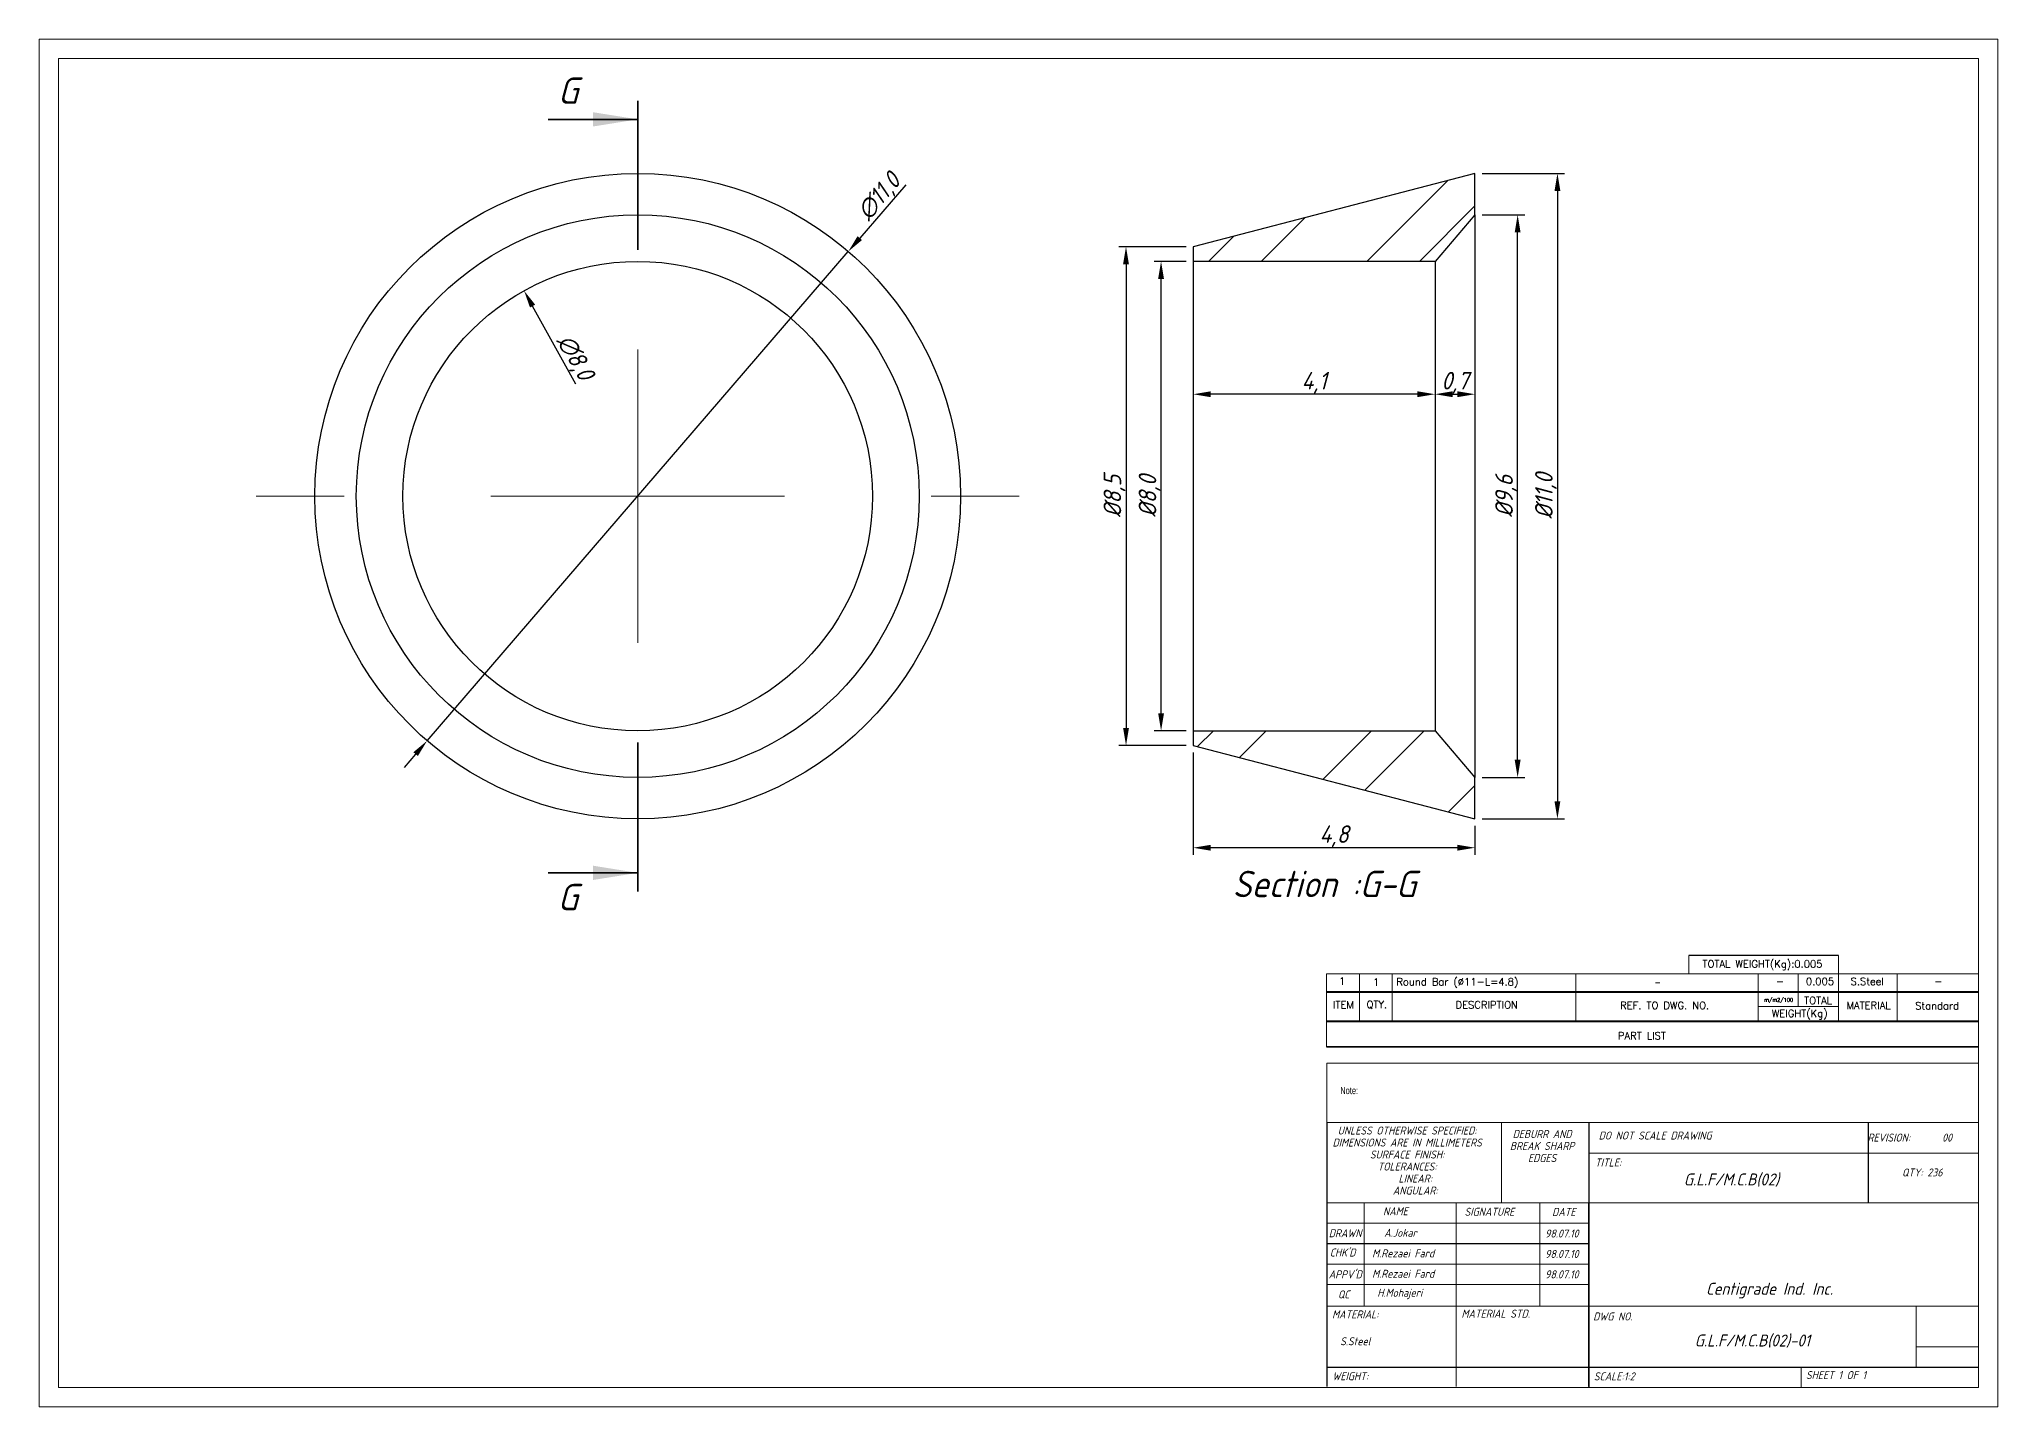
# Model space of a CAD drawing. Header units: millimetres. Extents: x 1113 to 2235, y 538 to 831.
# Drawn here: x 2199.93 to 2233.29, y 600.47 to 623.78 of the extents above; entities that cross this region are included whole.
import ezdxf
from ezdxf.enums import TextEntityAlignment as Align

# ---------------------------------------------------------------- set-up
doc = ezdxf.new("R2010")
doc.units = ezdxf.units.MM
doc.linetypes.add('PHANTOM', pattern=[12.7, 6.35, -1.27, 1.27, -1.27, 1.27, -1.27])
doc.linetypes.add('SLD-Solid', pattern=[0])
doc.layers.add('title', color=7, linetype='Continuous', lineweight=15)
doc.styles.add('GENISO', font='geniso.shx', dxfattribs={"oblique": 15})
doc.styles.add('SLDTEXTSTYLE0', font='TXT', dxfattribs={"width": 0.75})
doc.styles.add('TITLE', font='romans.shx', dxfattribs={"height": 2.5})
doc.dimstyles.new('Scale', dxfattribs={"dimscale": 0.12, "dimtxt": 2.5, "dimasz": 2.5, "dimexe": 1, "dimexo": 1, "dimgap": 0.2, "dimtad": 1, "dimdec": 1, "dimzin": 0, "dimtxsty": 'GENISO', "dimcen": 2.5, "dimclrd": 1, "dimclre": 1, "dimclrt": 7, "dimadec": 0, "dimazin": 0, "dimtfac": 1, "dimtdec": 1, "dimtmove": 0, "dimatfit": 3, "dimfxl": 1, "dimtzin": 0, "dimlwd": -1, "dimlwe": -1, "dimarcsym": 0})
pattern_1 = [(45, (2146.3144, 592.2616), (-1.34704, 1.34704), []), (45, (2147.2124, 592.2616), (-1.34704, 1.34704), [])]

# ---------------------------------------------------------------- blocks, each defined once
blk = doc.blocks.new('SW_CENTERMARKSYMBOL_3')
at = {"color": 0, "linetype": 'Continuous', "lineweight": 0}
for p, q in [((0, 25), (0, 32.5)), ((0, 0), (0, 12.5)), ((-25, 0), (-32.5, 0)), ((0, 0), (-12.5, 0)), ((0, 0), (0, -12.5)), ((0, 0), (12.5, 0)), ((25, 0), (32.5, 0)), ((0, -25), (0, -32.5))]:
    blk.add_line(p, q, dxfattribs=at)
blk = doc.blocks.new('*D118')
at = {"color": 1, "transparency": 16777216}
for p, q in [((2214.686, 621.299), (2213.904, 620.39)), ((2206.534, 611.824), (2213.708, 620.162)), ((2206.338, 611.596), (2206.143, 611.369))]:
    blk.add_line(p, q, dxfattribs=at)
for points in [[(2213.866, 620.422), (2213.942, 620.357), (2213.708, 620.162)], [(2206.3, 611.629), (2206.376, 611.564), (2206.534, 611.824)]]:
    blk.add_solid(points, dxfattribs=at)
at = {"layer": 'Defpoints', "color": 0, "transparency": 16777216}
for p in [(2213.708, 620.162), (2206.534, 611.824)]:
    blk.add_point(p, dxfattribs=at)
at = {"color": 7, "transparency": 16777216, "insert": (2214.244, 621.086), "char_height": 0.3, "attachment_point": 5, "rotation": 49.2913, "style": 'GENISO'}
blk.add_mtext('∅11,0', dxfattribs=at)
blk = doc.blocks.new('*D119')
at = {"color": 1, "transparency": 16777216}
blk.add_line((2209.067, 617.898), (2208.33, 619.23), dxfattribs=at)
blk.add_solid([(2208.374, 619.255), (2208.286, 619.206), (2208.185, 619.493)], dxfattribs=at)
at = {"layer": 'Defpoints', "color": 0, "transparency": 16777216}
for p in [(2208.185, 619.493), (2212.057, 612.493)]:
    blk.add_point(p, dxfattribs=at)
at = {"color": 7, "transparency": 16777216, "insert": (2209.043, 618.348), "char_height": 0.3, "attachment_point": 5, "rotation": 298.953, "style": 'GENISO'}
blk.add_mtext('∅8,0', dxfattribs=at)
blk = doc.blocks.new('*D120')
at = {"color": 1, "transparency": 16777216}
for p, q in [((2219.583, 618.132), (2219.583, 617.609)), ((2223.704, 618.132), (2223.704, 617.609)), ((2223.404, 617.729), (2219.883, 617.729))]:
    blk.add_line(p, q, dxfattribs=at)
for points in [[(2219.883, 617.779), (2219.883, 617.679), (2219.583, 617.729)], [(2223.404, 617.779), (2223.404, 617.679), (2223.704, 617.729)]]:
    blk.add_solid(points, dxfattribs=at)
at = {"layer": 'Defpoints', "color": 0, "transparency": 16777216}
for p in [(2219.583, 618.252), (2223.704, 618.252), (2219.583, 617.729)]:
    blk.add_point(p, dxfattribs=at)
at = {"color": 7, "transparency": 16777216, "insert": (2221.643, 617.925), "char_height": 0.3, "attachment_point": 5, "style": 'GENISO'}
blk.add_mtext('4,1', dxfattribs=at)
blk = doc.blocks.new('*D121')
at = {"color": 1, "transparency": 16777216}
for p, q in [((2223.704, 618.332), (2223.704, 617.609)), ((2224.383, 618.332), (2224.383, 617.609)), ((2224.004, 617.729), (2224.083, 617.729))]:
    blk.add_line(p, q, dxfattribs=at)
for points in [[(2224.004, 617.779), (2224.004, 617.679), (2223.704, 617.729)], [(2224.083, 617.779), (2224.083, 617.679), (2224.383, 617.729)]]:
    blk.add_solid(points, dxfattribs=at)
at = {"layer": 'Defpoints', "color": 0, "transparency": 16777216}
for p in [(2223.704, 618.452), (2224.383, 618.452), (2224.383, 617.729)]:
    blk.add_point(p, dxfattribs=at)
at = {"color": 7, "transparency": 16777216, "insert": (2224.043, 617.925), "char_height": 0.3, "attachment_point": 5, "style": 'GENISO'}
blk.add_mtext('0,7', dxfattribs=at)
blk = doc.blocks.new('*D122')
at = {"color": 1, "transparency": 16777216}
for p, q in [((2224.503, 620.787), (2225.23, 620.787)), ((2225.11, 611.499), (2225.11, 620.487)), ((2224.503, 611.199), (2225.23, 611.199))]:
    blk.add_line(p, q, dxfattribs=at)
for points in [[(2225.06, 620.487), (2225.16, 620.487), (2225.11, 620.787)], [(2225.06, 611.499), (2225.16, 611.499), (2225.11, 611.199)]]:
    blk.add_solid(points, dxfattribs=at)
at = {"layer": 'Defpoints', "color": 0, "transparency": 16777216}
for p in [(2224.383, 620.787), (2225.11, 620.787), (2224.383, 611.199)]:
    blk.add_point(p, dxfattribs=at)
at = {"color": 7, "transparency": 16777216, "insert": (2224.914, 615.993), "char_height": 0.3, "attachment_point": 5, "rotation": 90, "style": 'GENISO'}
blk.add_mtext('%%C9,6', dxfattribs=at)
blk = doc.blocks.new('*D123')
at = {"color": 1, "transparency": 16777216}
for p, q in [((2224.503, 621.493), (2225.908, 621.493)), ((2225.788, 621.193), (2225.788, 610.793)), ((2224.503, 610.493), (2225.908, 610.493))]:
    blk.add_line(p, q, dxfattribs=at)
for points in [[(2225.738, 621.193), (2225.838, 621.193), (2225.788, 621.493)], [(2225.738, 610.793), (2225.838, 610.793), (2225.788, 610.493)]]:
    blk.add_solid(points, dxfattribs=at)
at = {"layer": 'Defpoints', "color": 0, "transparency": 16777216}
for p in [(2224.383, 621.493), (2224.383, 610.493), (2225.788, 610.493)]:
    blk.add_point(p, dxfattribs=at)
at = {"color": 7, "transparency": 16777216, "insert": (2225.592, 615.993), "char_height": 0.3, "attachment_point": 5, "rotation": 90, "style": 'GENISO'}
blk.add_mtext('%%C11,0', dxfattribs=at)
blk = doc.blocks.new('*D124')
at = {"color": 1, "transparency": 16777216}
for p, q in [((2219.463, 620.243), (2218.319, 620.243)), ((2218.439, 619.943), (2218.439, 612.043)), ((2219.463, 611.743), (2218.319, 611.743))]:
    blk.add_line(p, q, dxfattribs=at)
for points in [[(2218.389, 619.943), (2218.489, 619.943), (2218.439, 620.243)], [(2218.389, 612.043), (2218.489, 612.043), (2218.439, 611.743)]]:
    blk.add_solid(points, dxfattribs=at)
at = {"layer": 'Defpoints', "color": 0, "transparency": 16777216}
for p in [(2219.583, 620.243), (2218.439, 611.743), (2219.583, 611.743)]:
    blk.add_point(p, dxfattribs=at)
at = {"color": 7, "transparency": 16777216, "insert": (2218.242, 615.993), "char_height": 0.3, "attachment_point": 5, "rotation": 90, "style": 'GENISO'}
blk.add_mtext('%%C8,5', dxfattribs=at)
blk = doc.blocks.new('*D125')
at = {"color": 1, "transparency": 16777216}
for p, q in [((2219.463, 619.993), (2218.916, 619.993)), ((2219.036, 612.293), (2219.036, 619.693)), ((2219.463, 611.993), (2218.916, 611.993))]:
    blk.add_line(p, q, dxfattribs=at)
for points in [[(2218.986, 619.693), (2219.086, 619.693), (2219.036, 619.993)], [(2218.986, 612.293), (2219.086, 612.293), (2219.036, 611.993)]]:
    blk.add_solid(points, dxfattribs=at)
at = {"layer": 'Defpoints', "color": 0, "transparency": 16777216}
for p in [(2219.036, 619.993), (2219.583, 619.993), (2219.583, 611.993)]:
    blk.add_point(p, dxfattribs=at)
at = {"color": 7, "transparency": 16777216, "insert": (2218.84, 615.993), "char_height": 0.3, "attachment_point": 5, "rotation": 90, "style": 'GENISO'}
blk.add_mtext('%%C8,0', dxfattribs=at)
blk = doc.blocks.new('*D117')
at = {"color": 1, "transparency": 16777216}
for p, q in [((2219.583, 611.623), (2219.583, 609.881)), ((2224.383, 610.373), (2224.383, 609.881)), ((2224.083, 610.001), (2219.883, 610.001))]:
    blk.add_line(p, q, dxfattribs=at)
for points in [[(2219.883, 610.051), (2219.883, 609.951), (2219.583, 610.001)], [(2224.083, 610.051), (2224.083, 609.951), (2224.383, 610.001)]]:
    blk.add_solid(points, dxfattribs=at)
at = {"layer": 'Defpoints', "color": 0, "transparency": 16777216}
for p in [(2219.583, 611.743), (2224.383, 610.493), (2219.583, 610.001)]:
    blk.add_point(p, dxfattribs=at)
at = {"color": 7, "transparency": 16777216, "insert": (2221.983, 610.198), "char_height": 0.3, "attachment_point": 5, "style": 'GENISO'}
blk.add_mtext('4,8', dxfattribs=at)

msp = doc.modelspace()

# ---------------------------------------------------------------- hatches: boundary and pattern name
at = {"linetype": 'Continuous', "lineweight": 18}
h = msp.add_hatch(dxfattribs=at)
h.set_pattern_fill('ANSI32', color=256, scale=0.2, style=0)
h.set_pattern_definition(pattern_1)
h.paths.add_polyline_path([(2224.3826535, 621.4929324), (2219.5826535, 620.2429324), (2219.5826535, 619.9929324), (2223.7042826, 619.9929324), (2224.3826535, 620.7865092)], flags=0)
h = msp.add_hatch(dxfattribs=at)
h.set_pattern_fill('ANSI32', color=256, scale=0.2, style=0)
h.set_pattern_definition(pattern_1)
h.paths.add_polyline_path([(2223.7042826, 611.9929324), (2219.5826535, 611.9929324), (2219.5826535, 611.7429324), (2224.3826535, 610.4929324), (2224.3826535, 611.1993557)], flags=0)

# ---------------------------------------------------------------- linework, layer by layer
at = {"linetype": 'PHANTOM', "lineweight": 35}
for p, q in [((2210.1210286, 620.1904324), (2210.1210286, 622.7304324)), ((2210.1210286, 609.2554324), (2210.1210286, 611.7967024))]:
    msp.add_line(p, q, dxfattribs=at)
at = {"linetype": 'Continuous', "lineweight": 35}
for p, q in [((2208.5970286, 622.4129324), (2210.1210286, 622.4129324)), ((2208.5970286, 609.5729324), (2210.1210286, 609.5729324))]:
    msp.add_line(p, q, dxfattribs=at)
at = {"linetype": 'Continuous', "lineweight": 25}
for p, q in [((2224.3826535, 621.4929324), (2219.5826535, 620.2429327)), ((2224.3826535, 620.7865093), (2224.3826535, 621.4929324)), ((2224.3826535, 620.7865093), (2223.7042826, 619.9929326)), ((2224.3826535, 620.7865093), (2224.3826535, 611.1993555)), ((2219.5826535, 620.2429327), (2219.5826535, 619.9929326)), ((2223.7042826, 619.9929326), (2219.5826535, 619.9929326)), ((2219.5826535, 619.9929326), (2219.5826535, 611.9929323)), ((2223.7042826, 619.9929326), (2223.7042826, 611.9929323)), ((2219.5826535, 611.9929323), (2223.7042826, 611.9929323)), ((2219.5826535, 611.9929323), (2219.5826535, 611.7429322)), ((2223.7042826, 611.9929323), (2224.3826535, 611.1993555)), ((2219.5826535, 611.7429322), (2224.3826535, 610.4929325)), ((2224.3826535, 610.4929325), (2224.3826535, 611.1993555))]:
    msp.add_line(p, q, dxfattribs=at)
for p, q in [((2230.5767108, 608.1652272), (2228.0235866, 608.1652272)), ((2221.8574673, 605.3186125), (2221.8574673, 600.8209137)), ((2226.3224556, 605.3186125), (2226.3224556, 600.8004696)), ((2231.0892008, 603.9488588), (2231.0892008, 605.3186125)), ((2226.3224556, 600.8209137), (2226.3224556, 603.9488588)), ((2226.3224556, 603.2537599), (2221.8574673, 603.2537599)), ((2221.8574673, 601.1480191), (2232.9626946, 601.1480191))]:
    msp.add_line(p, q)
at = {"linetype": 'SLD-Solid', "lineweight": 15}
for p, q in [((2221.8574673, 606.3283055), (2232.9626946, 606.3283055)), ((2221.8574673, 606.3283055), (2221.8574673, 605.3186125)), ((2221.8574673, 605.3186125), (2232.9626946, 605.3186125)), ((2224.8341262, 605.3186125), (2224.8341262, 603.9488588)), ((2232.9626946, 604.7972883), (2226.3224556, 604.7972883)), ((2232.9626946, 603.9488588), (2221.8574673, 603.9488588)), ((2222.4953228, 603.9488588), (2222.4953228, 602.1906674)), ((2224.0646887, 603.9488588), (2224.0646887, 600.8209137)), ((2225.4882491, 603.9488588), (2225.4882491, 602.1906674)), ((2226.3224556, 603.6013093), (2221.8574673, 603.6013093)), ((2226.3224556, 602.9062104), (2221.8574673, 602.9062104)), ((2226.3224556, 602.558661), (2221.8574673, 602.558661)), ((2222.7079413, 602.1906674), (2221.8574673, 602.1906674)), ((2222.7079413, 602.1906674), (2232.9626946, 602.1906674)), ((2231.8996022, 601.1480191), (2231.8996022, 602.1906674)), ((2232.9626946, 601.4955685), (2231.8996022, 601.4955685)), ((2229.9369699, 600.8004696), (2229.9369699, 601.1480191))]:
    msp.add_line(p, q, dxfattribs=at)
for points in [[(2199.9250523, 623.7796218), (2233.2898, 623.7796218), (2233.2898, 600.4733642), (2199.9250523, 600.4733642)], [(2200.2521577, 623.4525164), (2232.9626946, 623.4525164), (2232.9626946, 600.8004696), (2200.2521577, 600.8004696)]]:
    msp.add_lwpolyline(points, close=True, dxfattribs=at)
at = {"linetype": 'Continuous', "lineweight": 25}
for radius in [5.5, 4.7935768, 4]:
    msp.add_circle((2210.1210286, 615.9929324), radius, dxfattribs=at)
at = {"linetype": 'Continuous', "lineweight": 35}
for points in [[(2210.1210286, 622.4129324), (2209.3590286, 622.5348524), (2209.3590286, 622.2910124)], [(2210.1210286, 609.5729324), (2209.3590286, 609.6948524), (2209.3590286, 609.4510124)]]:
    msp.add_solid(points, dxfattribs=at)
at = {"layer": 'title'}
for p, q in [((2228.0235866, 607.8537002), (2228.0235866, 608.1652272)), ((2230.5767108, 608.1652272), (2230.5767108, 607.8537002)), ((2230.5767108, 607.941533), (2230.5767108, 607.8537002)), ((2232.9626946, 607.8537002), (2221.853956, 607.8537002)), ((2221.853956, 606.6075924), (2221.853956, 607.8537002)), ((2222.4147045, 607.8537002), (2222.4147045, 607.0437301)), ((2222.975453, 607.8537002), (2222.975453, 607.0437301)), ((2226.1020267, 607.8537002), (2226.1020267, 607.0437301)), ((2229.2059922, 607.8537002), (2229.2059922, 607.0437301)), ((2229.8913515, 607.8537002), (2229.8913515, 607.2929517)), ((2230.5767108, 607.8537002), (2230.5767108, 607.0437301)), ((2231.5735971, 607.8537002), (2231.5735971, 607.0437301)), ((2229.2059922, 607.2929517), (2230.5767108, 607.2929517)), ((2229.8913515, 607.5421733), (2229.8913515, 607.2929517))]:
    msp.add_line(p, q, dxfattribs=at)
at = {"layer": 'title', "const_width": 0.0311527}
for points in [[(2232.9626946, 607.5421733), (2221.853956, 607.5421733)], [(2232.9626946, 607.0437301), (2221.853956, 607.0437301)], [(2232.9626946, 606.6075924), (2221.853956, 606.6075924)]]:
    msp.add_lwpolyline(points, dxfattribs=at)

# ---------------------------------------------------------------- block references
at = {"linetype": 'Continuous', "lineweight": 0, "xscale": 0.1999999999999999, "yscale": 0.1999999999999999, "zscale": 0.1999999999999999}
msp.add_blockref('SW_CENTERMARKSYMBOL_3', (2210.1210286, 615.9929324), dxfattribs=at)

# ---------------------------------------------------------------- texts
at = {"attachment_point": 5, "style": 'GENISO'}
for s, insert, char_height in [('G', (2208.9335221, 622.902464), 0.45), ('Section :G-G', (2221.8170847, 609.3834692), 0.45), ('G', (2208.9299552, 609.159705), 0.45), ('UNLESS OTHERWISE SPECIFIED:', (2223.2280477, 605.1813208), 0.136293904), ('DIMENSIONS ARE IN MILLIMETERS', (2223.2280477, 604.9768799), 0.136293904), ('BREAK SHARP', (2225.5269416, 604.9177247), 0.136293904), ('DEBURR AND', (2225.5269416, 605.1221655), 0.1362939), ('DO NOT SCALE DRAWING', (2227.4521664, 605.0964257), 0.136293904), ('REVISION:       00', (2231.7896271, 605.0613884), 0.136293904), ('SURFACE FINISH:', (2223.2280477, 604.7724391), 0.136293904), ('TOLERANCES:', (2223.2280477, 604.5679982), 0.136293904), ('EDGES', (2225.5269416, 604.7132838), 0.1362939), ('TITLE:', (2226.6518432, 604.6366748), 0.1362939), ('LINEAR:', (2223.3660453, 604.3635574), 0.1362939), ('G.L.F/M.C.B(02)', (2228.7521972, 604.3377299), 0.204440856), ('\\pi-0.40888,l0.54518,t0.54518;QTY:^I236', (2231.9345184, 604.4670036), 0.136293904), ('ANGULAR:', (2223.3660453, 604.1591165), 0.1362939), ('NAME', (2223.0286877, 603.8058714), 0.1362939), ('SIGNATURE', (2224.6295802, 603.7974547), 0.1362939), ('DATE', (2225.896584, 603.7941856), 0.1362939), ('DRAWN', (2222.1714905, 603.4321171), 0.1362939), ('A.Jokar', (2223.1150097, 603.4390527), 0.1362939), ('98.07.10', (2225.8628175, 603.4262679), 0.1362939), ("CHK'D", (2222.1288467, 603.1031079), 0.1362939), ('M.Rezaei Fard', (2223.1603891, 603.0889388), 0.136293904), ('98.07.10', (2225.8628175, 603.0787185), 0.1362939), ("APPV'D", (2222.1732122, 602.7310881), 0.1362939), ('M.Rezaei Fard', (2223.1603891, 602.7413893), 0.136293904), ('98.07.10', (2225.8628175, 602.731169), 0.1362939), ('Centigrade Ind. Inc.', (2229.3998061, 602.4547001), 0.204440856), ('QC', (2222.14672, 602.389545), 0.1362939), ('H.Mohajeri', (2223.1024463, 602.3965115), 0.1362939), ('MATERIAL:', (2222.3455681, 602.0487361), 0.1362939), ('MATERIAL STD.', (2224.7356342, 602.0605028), 0.136293904), ('DWG NO.', (2226.7312498, 602.0132114), 0.1362939), ('S.Steel', (2222.3455681, 601.5902586), 0.1362939), ('G.L.F/M.C.B(02)-01', (2229.1092456, 601.5937441), 0.204440856), ('WEIGHT:', (2222.2587585, 600.9952828), 0.1362939), ('SCALE:1:2', (2226.7559795, 600.9924074), 0.1362939), ('SHEET 1 OF 1', (2230.5333225, 601.0147613), 0.136293904)]:
    msp.add_mtext(s, dxfattribs=dict(at, insert=insert, char_height=char_height))
at = {"linetype": 'Continuous', "lineweight": 15, "insert": (2222.0890808, 605.9250903), "char_height": 0.12266451, "attachment_point": 1, "style": 'SLDTEXTSTYLE0'}
msp.add_mtext('Note:', dxfattribs=at)
at = {"layer": 'title', "style": 'TITLE'}
for s, height, p in [('TOTAL WEIGHT(Kg):0.005', 0.124610784, (2229.2812236, 608.0116626)), ('1', 0.1246108, (2222.7006303, 607.7113237)), ('-', 0.1246108, (2229.5773773, 607.7234682)), ('0.005', 0.12461078, (2230.2606624, 607.7234682)), ('S.Steel', 0.12461078, (2231.0642674, 607.7234682)), ('-', 0.1246108, (2232.2743606, 607.7234682)), ('ITEM', 0.12461078, (2222.1422738, 607.3245278)), ('QTY.', 0.12461078, (2222.7113213, 607.3245278)), ('DESCRIPTION', 0.124610784, (2224.5831671, 607.3225188)), ('REF. TO DWG. NO.', 0.124610784, (2227.6142593, 607.3145838)), ('m/m2/100', 0.06230539, (2229.5569658, 607.4043687)), ('WEIGHT(Kg)', 0.12461078, (2229.9146217, 607.169865)), ('TOTAL', 0.12461078, (2230.2277202, 607.3980775)), ('MATERIAL', 0.12461078, (2231.0879434, 607.3145838)), ('Standard', 0.12461078, (2232.2549893, 607.3079464)), ('PART LIST', 0.12461078, (2227.2267318, 606.7978111))]:
    msp.add_text(s, height=height, dxfattribs=at).set_placement(p, align=Align.MIDDLE)
for s, height, p in [('1', 0.1246108, (2222.067337, 607.6649125)), ('Round Bar (%%C11-L=4.8)', 0.124610784, (2223.0442503, 607.6543712)), ('-', 0.0897198, (2227.445865, 607.6603778))]:
    msp.add_text(s, height=height, dxfattribs=at).set_placement(p)

# ---------------------------------------------------------------- dimensions: what is measured, and where the dimension line sits
dim = msp.add_diameter_dim_2p(p1=(2206.533852, 611.8237402), p2=(2213.7082052, 620.1621247), dimstyle='Scale')
dim.commit()
dim.dimension.update_dxf_attribs({"geometry": '*D118', "text_midpoint": (2214.2439147, 621.086034)})
for base, p1, p2, picture, middle in [((2225.7881903, 610.4929325), (2224.3826535, 621.4929324), (2224.3826535, 610.4929325), '*D123', (2225.5916903, 615.9929324)), ((2225.1104858, 620.7865093), (2224.3826535, 611.1993555), (2224.3826535, 620.7865093), '*D122', (2224.9140583, 615.9929324)), ((2218.4385262, 611.7429322), (2219.5826535, 620.2429327), (2219.5826535, 611.7429322), '*D124', (2218.2420262, 615.9929324)), ((2219.0364251, 619.9929326), (2219.5826535, 611.9929323), (2219.5826535, 619.9929326), '*D125', (2218.8399251, 615.9929324))]:
    dim = msp.add_linear_dim(base=base, p1=p1, p2=p2, angle=90, text='%%C<>', dimstyle='Scale')
    dim.commit()
    dim.dimension.update_dxf_attribs({"geometry": picture, "text_midpoint": middle})
dim = msp.add_diameter_dim_2p(p1=(2212.0573977, 612.4928646), p2=(2208.1846595, 619.4930003), dimstyle='Scale')
dim.commit()
dim.dimension.update_dxf_attribs({"geometry": '*D119', "text_midpoint": (2208.8709683, 618.2524684), "dimtype": 163})
for base, p1, p2, picture, middle in [((2219.5826535, 617.7288565), (2223.7042826, 618.2524684), (2219.5826535, 618.2524684), '*D120', (2221.643468, 617.9253565)), ((2224.3826535, 617.7288565), (2223.7042826, 618.452), (2224.3826535, 618.452), '*D121', (2224.043468, 617.9253565)), ((2219.5826535, 610.0013208), (2224.3826535, 610.4929325), (2219.5826535, 611.7429322), '*D117', (2221.9826535, 610.1978208))]:
    dim = msp.add_linear_dim(base=base, p1=p1, p2=p2, dimstyle='Scale')
    dim.commit()
    dim.dimension.update_dxf_attribs({"geometry": picture, "text_midpoint": middle})

doc.saveas('drawing.dxf')
